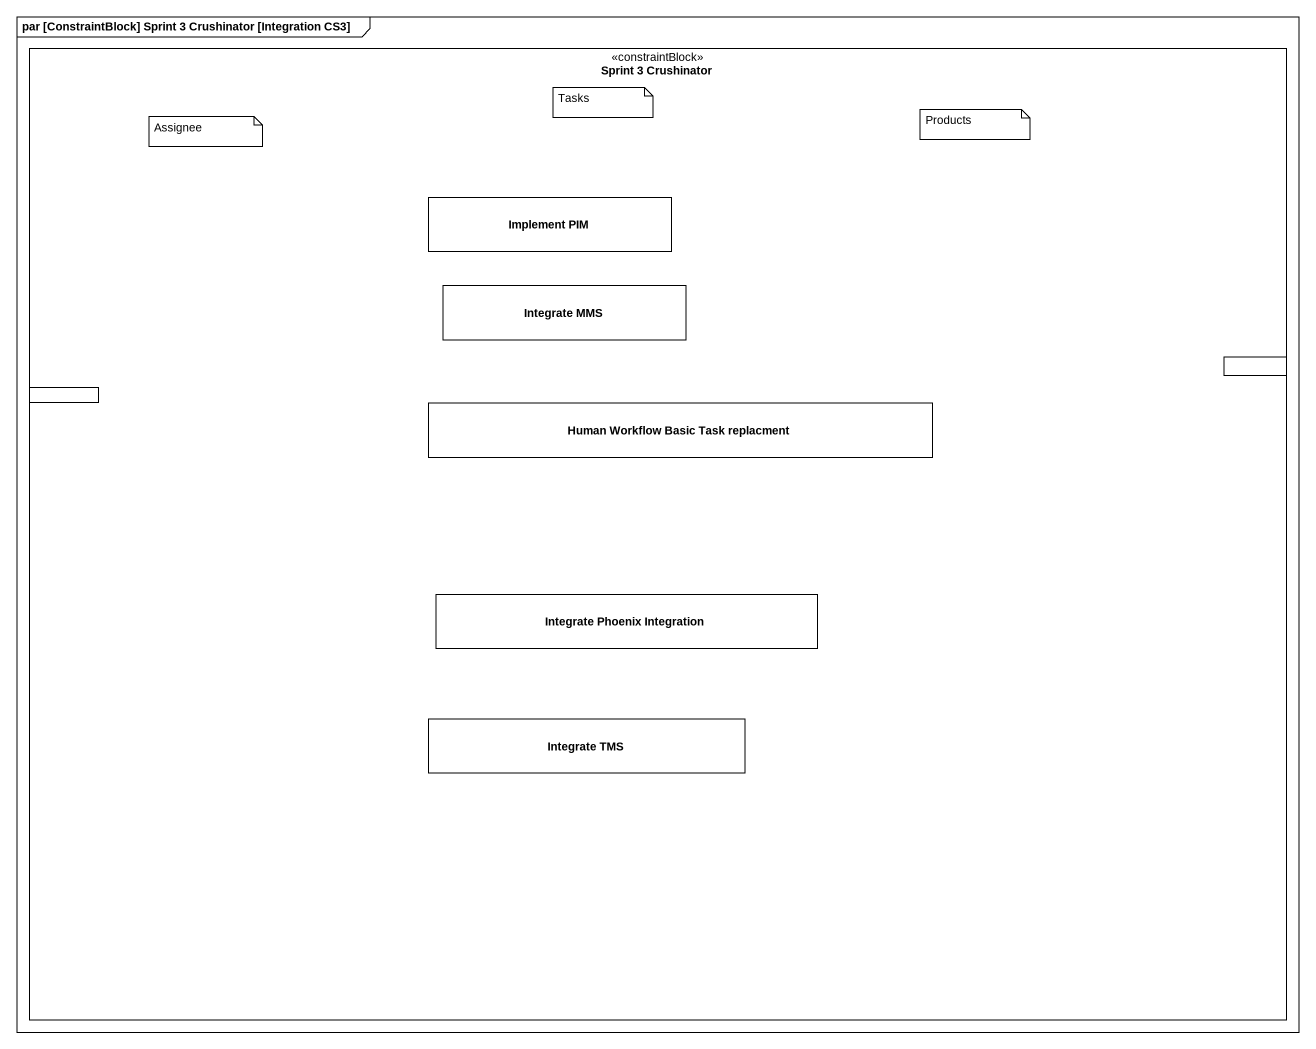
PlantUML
@startuml
mainframe par [ConstraintBlock] Sprint 3 Crushinator [Integration CS3]
rectangle "Sprint 3 Crushinator" as Sprint_3_Crushinator <<constraintBlock>> {
  rectangle "Implement PIM" as Implement_PIM
  rectangle "Integrate MMS" as Integrate_MMS
  port " " as port1
  port " " as port2
  rectangle "Human Workflow Basic Task replacment" as Human_Workflow_Basic_Task
  rectangle "Integrate Phoenix Integration" as Integrate_Phoenix
  rectangle "Integrate TMS" as Integrate_TMS
}
note as N1
  Tasks
end note
note as N2
  Products
end note
note as N3
  Assignee
end note
@enduml
